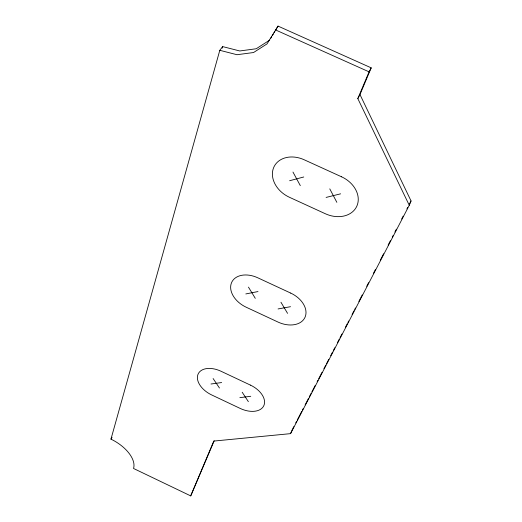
<?xml version="1.0" encoding="UTF-8"?>
<svg xmlns="http://www.w3.org/2000/svg" width="522" height="522" viewBox="0 0 522 522"><rect width="100%" height="100%" fill="white"/><g stroke="black" fill="none" stroke-linecap="round" stroke-linejoin="round"><path stroke-width="0.78" d="M214.209 440.783L190.713 495.9L133.528 468.469A30.243 16.215 29.8 0 0 110.958 439.146L219.801 50.308L222.633 46.589L239.755 50.967L256.224 48.755L269.678 40.122M222.196 48.154L222.633 46.589M190.713 495.9L213.779 441.07L290.558 433.645L409.268 205.283L411.042 200.944L359.971 94.554L371.214 67.853L278.03 26.1L267.029 43.894L253.535 52.533L237.001 54.719L219.801 50.308M409.268 205.283L357.818 98.599L369.067 71.853L371.214 67.853M290.558 433.645L292.366 429.462M292.738 428.738L293.866 426.572M295.746 422.951L296.496 421.508M297.246 420.06L301.755 411.382M302.506 409.933L303.256 408.491M305.135 404.876L308.515 398.364M309.265 396.922L311.145 393.301M311.895 391.859L315.275 385.347M317.154 381.732L317.905 380.29M318.655 378.841L322.035 372.33M323.914 368.715L325.793 365.1M326.544 363.658L328.795 359.319M330.674 355.697L332.553 352.082M333.304 350.64L334.804 347.743M337.434 342.686L339.313 339.065M340.063 337.623L341.943 334.008M345.323 327.496L347.195 323.881M347.952 322.433L348.703 320.991M352.082 314.479L353.955 310.864M354.712 309.422L355.462 307.973M358.842 301.462L362.222 294.956M366.725 286.278L368.604 282.663M373.484 273.26L375.364 269.646M380.251 260.243L383.631 253.738M388.133 245.059L390.391 240.72M392.263 237.105L393.014 235.657M394.893 232.042L396.4 229.151M401.653 219.025L403.16 216.134M406.912 208.904L407.662 207.456M409.542 203.841L411.042 200.944M357.818 98.599L359.971 94.554M110.958 439.146L112.067 437.266M270.872 38.119L271.668 36.781M272.464 35.444L273.26 34.113M274.057 32.775L274.853 31.437M275.642 30.106L278.03 26.1M289.612 180.729L303.758 176.984M326.1 197.42L340.618 193.825M245.829 293.932L257.992 291.563M278.069 308.946L290.526 306.695M210.986 384.009L221.641 382.554M239.866 397.647L250.756 396.289M275.388 29.852L369.067 71.853M213.107 378.528L219.462 388.009M242.195 392.25L248.368 401.659M248.459 287.126L255.284 298.336M280.953 302.245L287.563 313.363M292.966 172.058L300.313 185.623M329.78 188.873L336.847 202.334M341.558 176.801L304.163 159.758A25.669 20.077 29.5 0 0 273.535 167.882A25.669 20.077 29.5 0 0 289.416 197.27L325.395 213.766A25.728 20.162 26.1 0 0 356.904 205.988A25.728 20.162 26.1 0 0 341.558 176.801M290.715 293.09L257.764 277.789A22.727 15.751 28.2 0 0 231.435 282.944A22.727 15.751 28.2 0 0 246.195 307.223L278.037 322.074A22.785 15.81 26.2 0 0 305.057 317.206A22.785 15.81 26.2 0 0 290.715 293.09M250.469 385.125L221.021 371.253A20.397 12.691 27.7 0 0 197.962 374.424A20.397 12.691 27.7 0 0 211.704 394.958L240.264 408.465A20.449 12.724 26.3 0 0 263.878 405.529A20.449 12.724 26.3 0 0 250.469 385.125"/></g></svg>
